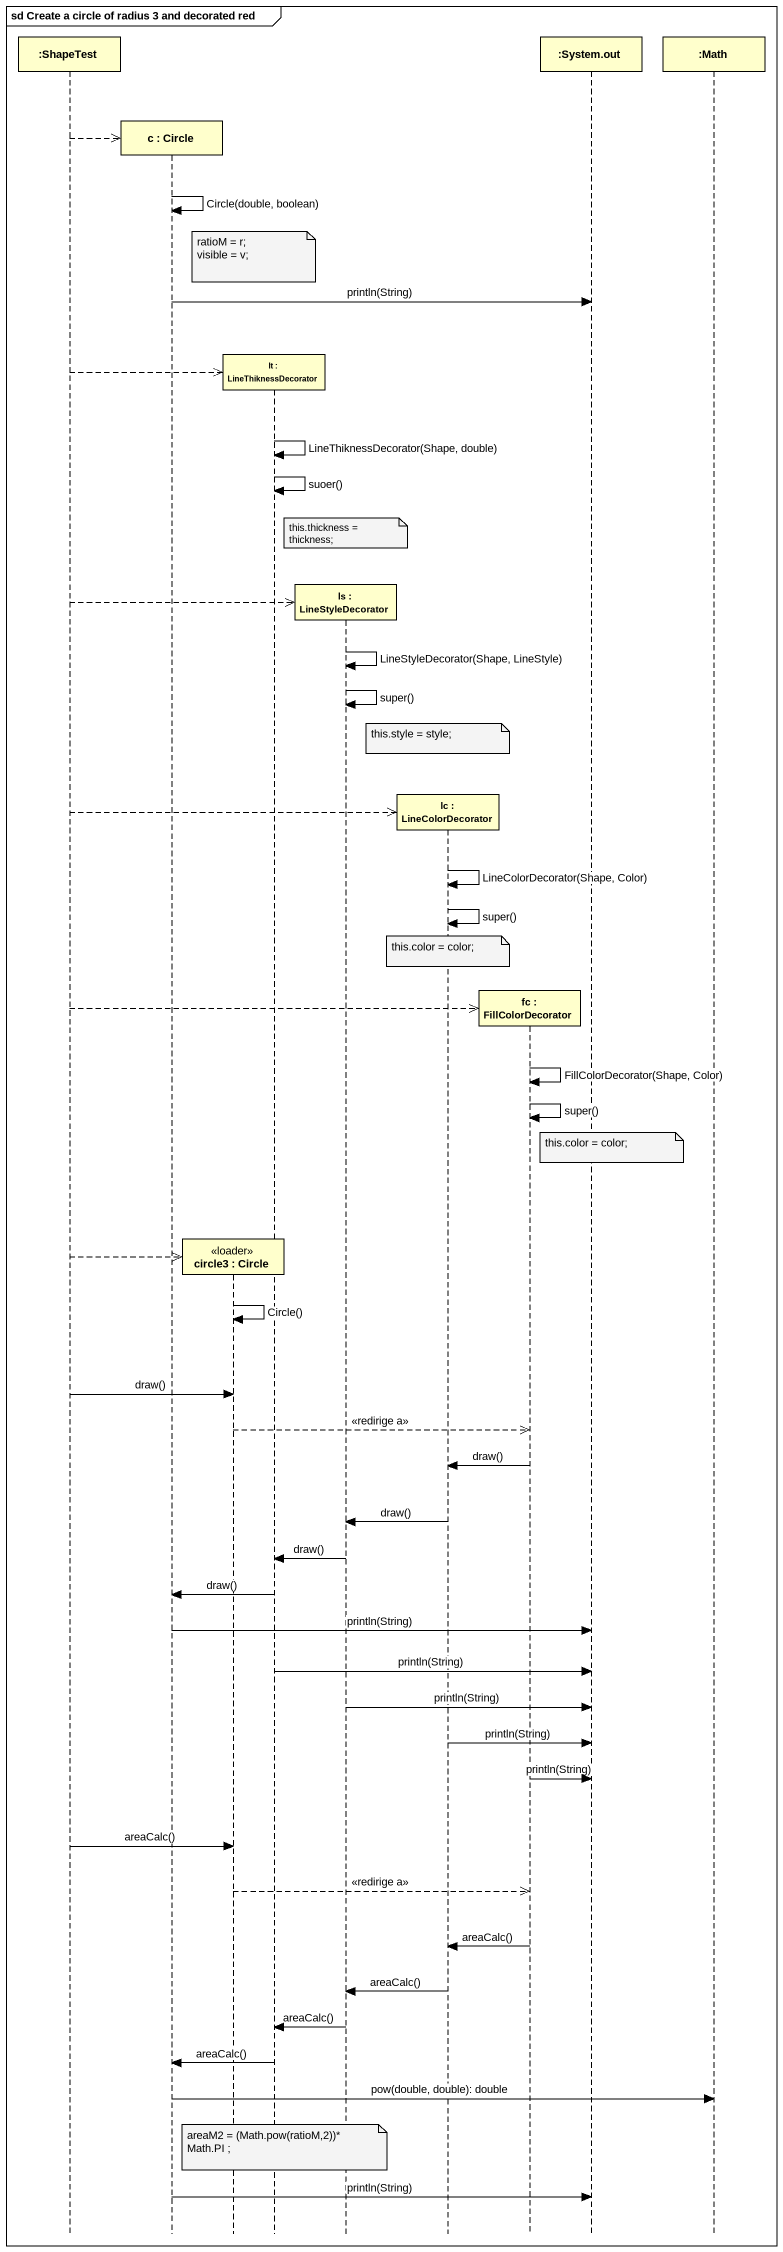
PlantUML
@startuml
mainframe sd Create a circle of radius 3 and decorated red
hide footbox
participant ":ShapeTest" as ShapeTest
participant "c : Circle" as c
participant "circle3 : Circle" as circle3 <<loader>>
participant "lt : LineThiknessDecorator" as lt
participant "ls : LineStyleDecorator" as ls
participant "lc : LineColorDecorator" as lc
participant "fc : FillColorDecorator" as fc
participant ":System.out" as System_out
participant ":Math" as Math

ShapeTest -->> c **
c -> c : Circle(double, boolean)
note over circle3
  ratioM = r;
  visible = v;
end note
c -> System_out : println(String)
ShapeTest -->> lt **
lt -> lt : LineThiknessDecorator(Shape, double)
lt -> lt : suoer()
note over ls : this.thickness = thickness;
ShapeTest -->> ls **
ls -> ls : LineStyleDecorator(Shape, LineStyle)
ls -> ls : super()
note over lc : this.style = style;
ShapeTest -->> lc **
lc -> lc : LineColorDecorator(Shape, Color)
lc -> lc : super()
note over lc : this.color = color;
ShapeTest -->> fc **
fc -> fc : FillColorDecorator(Shape, Color)
fc -> fc : super()
note over System_out : this.color = color;
ShapeTest -->> circle3 **
circle3 -> circle3 : Circle()
ShapeTest -> circle3 : draw()
circle3 -->> fc : <<redirige a>>
fc -> lc : draw()
lc -> ls : draw()
ls -> lt : draw()
lt -> c : draw()
c -> System_out : println(String)
lt -> System_out : println(String)
ls -> System_out : println(String)
lc -> System_out : println(String)
fc -> System_out : println(String)
ShapeTest -> circle3 : areaCalc()
circle3 -->> fc : <<redirige a>>
fc -> lc : areaCalc()
lc -> ls : areaCalc()
ls -> lt : areaCalc()
lt -> c : areaCalc()
c -> Math : pow(double, double): double
note over lt : areaM2 = (Math.pow(ratioM,2))* Math.PI ;
c -> System_out : println(String)
@enduml
